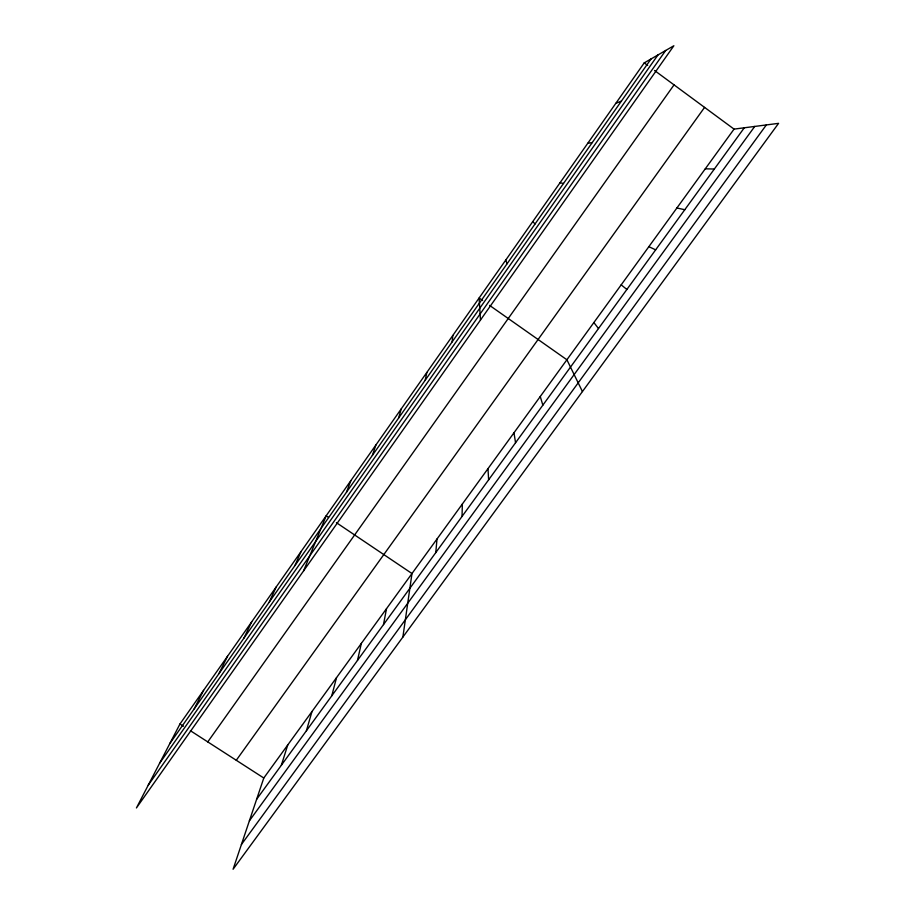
<?xml version="1.0" encoding="UTF-8"?>
<svg xmlns="http://www.w3.org/2000/svg" width="915" height="915" viewBox="0 0 915 915"><rect width="100%" height="100%" fill="white"/><g stroke="black" fill="none" stroke-linecap="round" stroke-linejoin="round"><path stroke-width="1.37" d="M462.041 516.449L462.35 504.039M435.78 552.591L437.004 538.992M452.136 341.913L452.811 335.462M402.875 637.08L411.979 573.533L336.423 522.694M383.499 624.59L386.507 608.681M425.212 380.228L426.848 372.439M357.479 660.424L361.356 643.382M331.779 695.812L336.514 677.66M398.631 418.029L401.205 408.948M306.411 730.742L311.981 711.527M281.363 765.226L287.745 744.97M372.394 455.361L375.882 445.01M734.047 129.118L263.794 778.013L233.085 869.25L778.574 123.353L734.047 129.118L654.545 70.501M346.499 492.201L350.868 480.615M303.574 570.914L326.175 515.797L328.451 517.33M294.927 565.573L301.035 551.585M269.262 602.093L276.216 586.927M243.916 638.144L251.705 621.834M218.902 673.726L227.503 656.307M194.209 708.862L203.588 690.356M179.969 723.982L136.427 807.956L673.863 45.75L644.217 62.895L179.969 723.982L183.446 726.224M169.824 743.552L651.034 58.949M159.565 763.327L657.976 54.934M148.241 785.173L665.708 50.462M207.774 741.905L674.035 84.878M236.276 760.274L704.573 107.387M256.635 799.287L744.284 127.791M249.395 820.789L754.726 126.442M241.4 844.522L766.347 124.932M615.795 103.372L621.445 101.039M587.739 143.312L592.268 142.546M705.271 168.817L714.341 169.035M676.883 207.991L684.786 209.718M560.049 182.748L563.491 183.503M648.849 246.673L655.643 249.852M190.4 730.708L263.794 778.013M482.605 300.475L479.105 298.016L480.466 320.033M489.594 305.393L566.9 359.767L582.432 391.551M644.217 62.895L647.66 65.422M621.182 284.851L626.878 289.46M532.724 221.67L535.092 223.9M593.869 322.549L598.501 328.542M505.743 260.089L507.07 263.76M540.262 396.515L542.847 405.173M513.967 432.806L515.557 442.746M487.992 468.64L488.621 479.837"/></g></svg>
